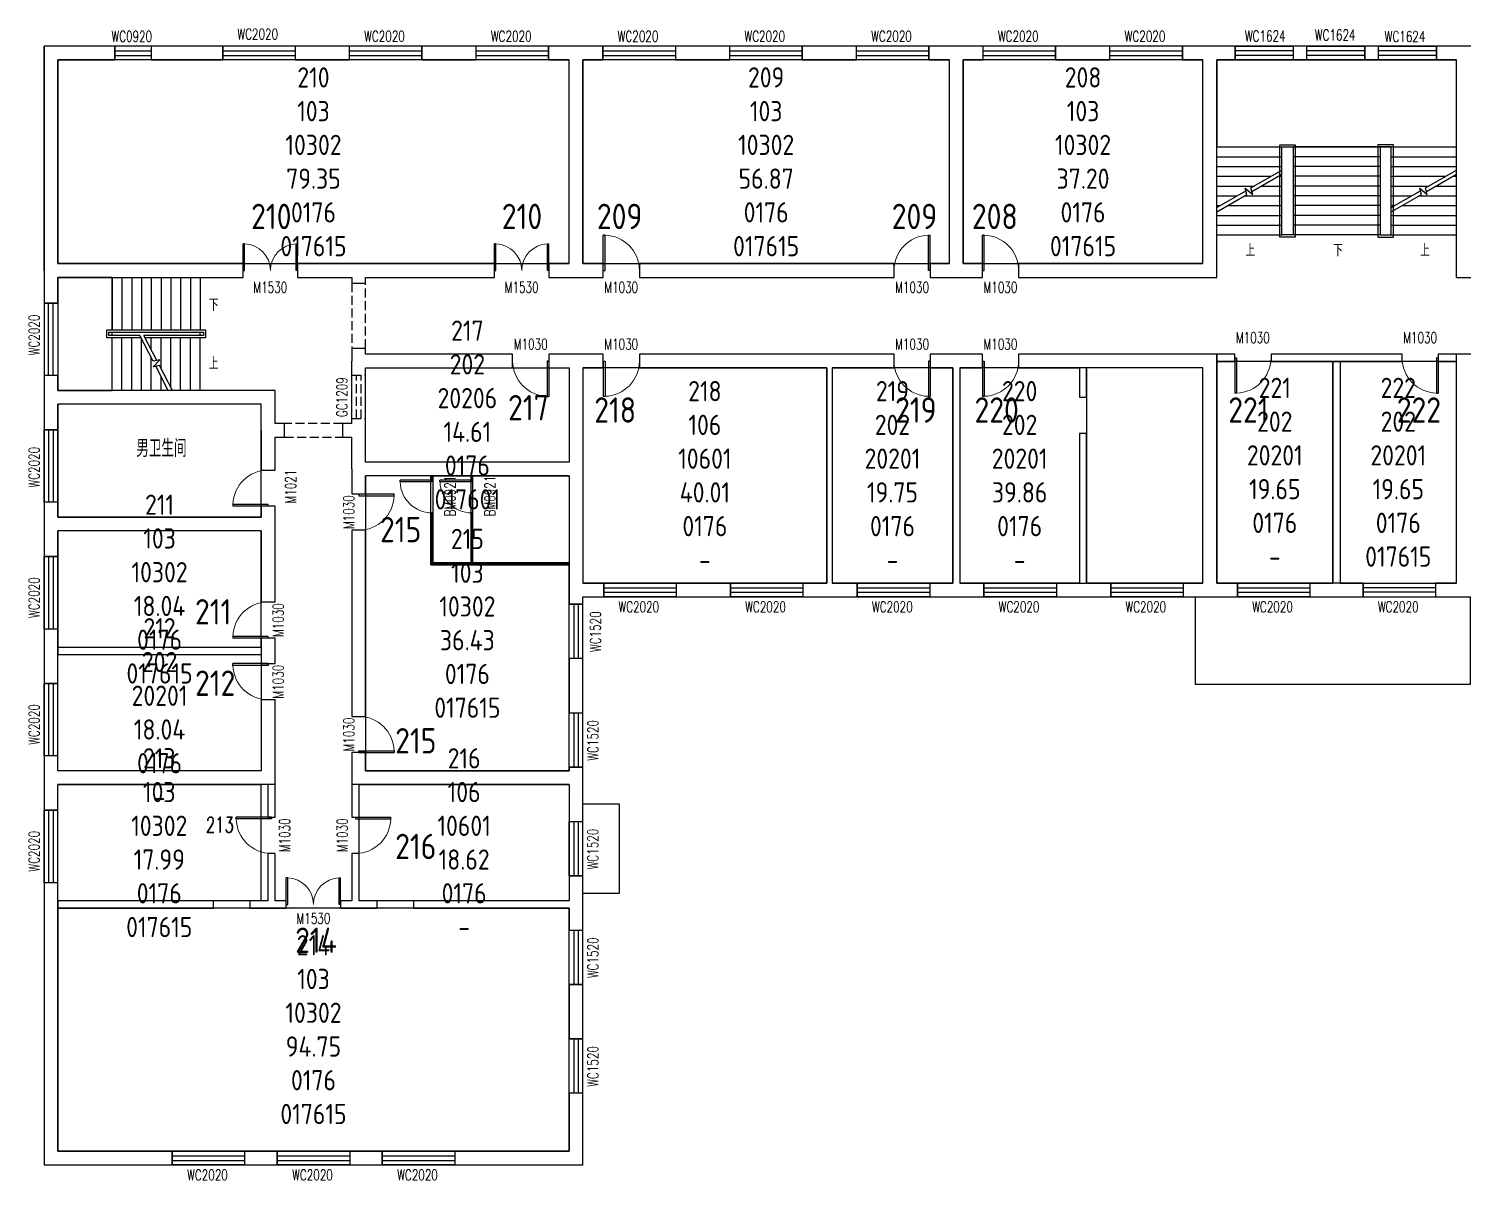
# Model space of a CAD drawing. Extents: x 12744 to 84972, y 151491 to 183278.
# Drawn here: x 12744 to 52358, y 151491 to 183278 of the extents above; entities that cross this region are included whole.
import ezdxf

# ---------------------------------------------------------------- set-up
doc = ezdxf.new("R2010")
doc.units = 0
doc.header["$LTSCALE"] = 1000
doc.header["$MEASUREMENT"] = 0
doc.linetypes.add('DASH', pattern=[0.35, 0.25, -0.1])
for name, color, linetype in [('body', 30, 'Continuous'), ('GROS', 6, 'Continuous'), ('name', 1, 'Continuous'), ('RM', 4, 'Continuous'), ('RM$', 5, 'Continuous'), ('RM$TXT', 5, 'Continuous')]:
    doc.layers.add(name, color=color, linetype=linetype)
doc.styles.add('_TCH_DIM', font='SIMPLEX', dxfattribs={"bigfont": 'GBCBIG'})
doc.styles.add('_TCH_SPACE', font='SIMPLEX', dxfattribs={"height": 5, "bigfont": 'GBCBIG'})
doc.styles.add('_TCH_WINDOW', font='SIMPLEX', dxfattribs={"height": 3.5, "bigfont": 'GBCBIG'})
doc.styles.add('HZ', font='gbenor.shx', dxfattribs={"bigfont": 'hztxt.shx'})

# ---------------------------------------------------------------- blocks, each defined once
blk = doc.blocks.new('$TCHSYS$WIN2D')
for p, q in [((-0.5, 0.5), (0.5, 0.5)), ((-0.5, 0.5), (-0.5, -0.5)), ((0.5, 0.5), (0.5, -0.5)), ((0.5, 0.167), (-0.5, 0.167)), ((0.5, -0.167), (-0.5, -0.167)), ((-0.5, -0.5), (0.5, -0.5))]:
    blk.add_line(p, q)
blk = doc.blocks.new('$DorLib2D$00000002')
for p, q in [((-0.5, 0), (-0.5, 0.4875)), ((-0.475, 0.4875), (-0.5, 0.4875)), ((-0.475, 0), (-0.475, 0.4875)), ((0.475, 0), (0.475, 0.4875)), ((0.475, 0.4875), (0.5, 0.4875)), ((0.5, 0), (0.5, 0.4875)), ((-0.5, 0), (-0.475, 0)), ((0.5, 0), (0.475, 0))]:
    blk.add_line(p, q)
at = {"lineweight": 13}
for centre, start, end in [((-0.4875, 0), 0, 88.53072), ((0.4875, 0), 91.46928, 180)]:
    blk.add_arc(centre, 0.4875, start, end, dxfattribs=at)
blk = doc.blocks.new('$DorLib2D$00000001')
for p, q in [((0.45, 0.975), (0.5, 0.975)), ((0.45, 0), (0.45, 0.975)), ((0.5, 0), (0.5, 0.975)), ((0.5, 0), (0.45, 0))]:
    blk.add_line(p, q)
at = {"lineweight": 13}
blk.add_arc((0.475, 0), 0.975, 91.4693, 180, dxfattribs=at)

msp = doc.modelspace()

# ---------------------------------------------------------------- linework, layer by layer
at = {"layer": 'body'}
for p, q in [((15123, 182795), (13168, 182795)), ((13168, 176605), (13168, 182795)), ((15123, 182415), (15123, 182795)), ((18101, 182795), (16123, 182795)), ((16123, 182795), (16123, 182415)), ((18101, 182415), (18101, 182795)), ((21601, 182795), (20101, 182795)), ((20101, 182795), (20101, 182415)), ((21601, 182415), (21601, 182795)), ((25101, 182795), (23601, 182795)), ((23601, 182795), (23601, 182415)), ((25101, 182415), (25101, 182795)), ((27858, 182795), (27101, 182795)), ((27101, 182795), (27101, 182415)), ((28601, 182795), (27858, 182795)), ((28601, 182415), (28601, 182795)), ((32101, 182795), (30601, 182795)), ((30601, 182795), (30601, 182415)), ((32101, 182415), (32101, 182795)), ((35601, 182795), (34101, 182795)), ((34101, 182795), (34101, 182415)), ((35601, 182415), (35601, 182795)), ((38358, 182795), (37601, 182795)), ((37601, 182795), (37601, 182415)), ((39101, 182795), (38358, 182795)), ((39101, 182415), (39101, 182795)), ((42601, 182795), (41101, 182795)), ((41101, 182795), (41101, 182415)), ((42601, 182415), (42601, 182795)), ((45358, 182795), (44601, 182795)), ((44601, 182795), (44601, 182415)), ((46056, 182795), (45358, 182795)), ((46056, 182415), (46056, 182795)), ((48036, 182795), (47656, 182795)), ((47656, 182795), (47656, 182415)), ((48036, 182415), (48036, 182795)), ((50016, 182795), (49636, 182795)), ((49636, 182795), (49636, 182415)), ((50016, 182415), (50016, 182795)), ((52358, 182795), (51616, 182795)), ((51616, 182795), (51616, 182415)), ((13548, 182415), (15123, 182415)), ((13548, 176795), (13548, 182415)), ((16123, 182415), (18101, 182415)), ((20101, 182415), (21601, 182415)), ((23601, 182415), (25101, 182415)), ((27101, 182415), (27668, 182415)), ((27668, 176795), (27668, 182415)), ((28048, 182415), (28601, 182415)), ((28048, 176795), (28048, 182415)), ((30601, 182415), (32101, 182415)), ((34101, 182415), (35601, 182415)), ((37601, 182415), (38168, 182415)), ((38168, 176795), (38168, 182415)), ((38548, 182415), (39101, 182415)), ((38548, 176795), (38548, 182415)), ((41101, 182415), (42601, 182415)), ((44601, 182415), (45168, 182415)), ((45168, 176795), (45168, 182415)), ((45548, 182415), (46056, 182415)), ((45548, 176415), (45548, 182415)), ((52168, 182415), (45548, 182415)), ((45548, 182415), (45548, 180015)), ((47656, 182415), (48036, 182415)), ((49636, 182415), (50016, 182415)), ((51616, 182415), (52168, 182415)), ((52168, 176415), (52168, 182415)), ((52168, 180015), (52168, 182415)), ((45548, 178338), (45548, 180015)), ((45548, 180015), (47348, 180015)), ((45548, 180015), (52168, 180015)), ((47288, 177525), (47288, 180075)), ((47288, 180075), (47718, 180075)), ((47348, 179377), (47348, 180015)), ((47348, 177585), (47348, 180015)), ((47348, 180015), (47658, 180015)), ((47658, 180015), (47658, 177585)), ((50058, 180015), (47658, 180015)), ((47658, 180015), (47658, 177585)), ((47718, 180075), (47718, 177525)), ((50428, 180075), (49998, 180075)), ((49998, 180075), (49998, 177525)), ((50058, 180015), (50058, 177585)), ((50368, 180015), (50058, 180015)), ((50058, 180015), (50058, 177585)), ((50368, 178338), (50368, 180015)), ((50368, 180015), (52168, 180015)), ((50368, 177585), (50368, 180015)), ((50428, 177525), (50428, 180075)), ((52168, 179377), (52168, 180015)), ((45548, 179745), (47348, 179745)), ((45548, 179475), (47348, 179475)), ((50058, 179745), (47658, 179745)), ((50058, 179475), (47658, 179475)), ((50368, 179745), (52168, 179745)), ((50368, 179475), (52168, 179475)), ((45548, 179205), (47050, 179205)), ((46495, 178885), (47348, 179377)), ((46522, 178785), (47348, 179261)), ((47250, 179205), (47348, 179205)), ((47348, 177585), (47348, 179261)), ((50058, 179205), (47658, 179205)), ((50368, 179205), (51870, 179205)), ((51315, 178885), (52168, 179377)), ((51342, 178785), (52168, 179261)), ((52070, 179205), (52168, 179205)), ((52168, 177585), (52168, 179261)), ((45548, 178935), (46582, 178935)), ((45548, 178338), (46357, 178805)), ((45548, 178222), (46384, 178705)), ((45548, 178665), (46114, 178665)), ((46314, 178665), (47348, 178665)), ((46384, 178705), (46338, 178877)), ((46338, 178877), (46544, 178704)), ((46544, 178704), (46495, 178885)), ((46782, 178935), (47348, 178935)), ((50058, 178935), (47658, 178935)), ((50058, 178665), (47658, 178665)), ((50368, 178935), (51402, 178935)), ((50368, 178338), (51177, 178805)), ((50368, 178222), (51204, 178705)), ((50368, 178665), (50934, 178665)), ((51134, 178665), (52168, 178665)), ((51204, 178705), (51158, 178877)), ((51158, 178877), (51364, 178704)), ((51364, 178704), (51315, 178885)), ((51602, 178935), (52168, 178935)), ((45548, 178395), (45647, 178395)), ((45847, 178395), (47348, 178395)), ((50058, 178395), (47658, 178395)), ((50368, 178395), (50467, 178395)), ((50667, 178395), (52168, 178395)), ((45548, 177585), (45548, 178222)), ((45548, 178125), (47348, 178125)), ((50058, 178125), (47658, 178125)), ((50368, 177585), (50368, 178222)), ((50368, 178125), (52168, 178125)), ((45548, 177855), (47348, 177855)), ((45548, 177585), (47348, 177585)), ((47718, 177525), (47288, 177525)), ((47658, 177585), (47348, 177585)), ((50058, 177855), (47658, 177855)), ((50058, 177585), (47658, 177585)), ((49998, 177525), (50428, 177525)), ((50058, 177585), (50368, 177585)), ((50368, 177855), (52168, 177855)), ((50368, 177585), (52168, 177585)), ((18668, 176795), (13548, 176795)), ((18668, 176415), (18668, 176795)), ((21858, 176795), (20168, 176795)), ((20168, 176795), (20168, 176415)), ((25608, 176795), (21858, 176795)), ((25608, 176415), (25608, 176795)), ((27668, 176795), (27108, 176795)), ((27108, 176795), (27108, 176415)), ((28608, 176795), (28048, 176795)), ((28608, 176415), (28608, 176795)), ((36638, 176795), (29608, 176795)), ((29608, 176795), (29608, 176415)), ((36638, 176415), (36638, 176795)), ((38168, 176795), (37638, 176795)), ((37638, 176795), (37638, 176415)), ((39078, 176795), (38548, 176795)), ((39078, 176415), (39078, 176795)), ((45168, 176795), (40078, 176795)), ((40078, 176795), (40078, 176415)), ((13168, 176605), (13168, 175705)), ((13548, 175705), (13548, 176415)), ((13548, 176415), (18668, 176415)), ((15048, 176415), (13548, 176415)), ((13548, 176415), (13548, 173295)), ((15048, 176415), (17478, 176415)), ((15048, 176415), (15048, 174965)), ((15048, 174965), (15048, 176415)), ((15318, 176415), (15318, 174965)), ((15588, 176415), (15588, 174965)), ((15858, 176415), (15858, 174965)), ((16128, 176415), (16128, 174965)), ((16398, 176415), (16398, 174965)), ((16668, 176415), (16668, 174965)), ((16938, 176415), (16938, 174965)), ((17208, 176415), (17208, 174965)), ((17478, 176415), (17478, 174965)), ((20168, 176415), (21668, 176415)), ((21668, 176415), (21668, 176255)), ((22048, 176255), (22048, 176415)), ((22048, 176415), (25608, 176415)), ((27108, 176415), (27858, 176415)), ((27858, 176415), (28608, 176415)), ((29608, 176415), (36638, 176415)), ((37638, 176415), (38358, 176415)), ((38358, 176415), (39078, 176415)), ((40078, 176415), (45548, 176415)), ((52168, 176415), (54138, 176415)), ((21668, 176255), (22048, 176255)), ((13168, 175705), (13548, 175705)), ((14898, 174745), (14898, 174965)), ((14898, 174965), (17628, 174965)), ((15846, 174745), (14898, 174745)), ((14958, 174805), (14958, 174905)), ((14958, 174905), (17568, 174905)), ((15814, 174805), (14958, 174805)), ((15048, 174905), (17478, 174905)), ((15048, 174805), (15048, 174905)), ((15814, 174805), (15048, 174805)), ((15048, 173295), (15048, 174745)), ((15048, 173295), (15048, 174745)), ((15318, 173295), (15318, 174745)), ((15588, 173295), (15588, 174745)), ((16180, 174100), (15814, 174805)), ((15858, 173295), (15858, 174721)), ((17478, 174805), (15927, 174805)), ((16281, 174123), (15927, 174805)), ((17568, 174805), (15927, 174805)), ((17628, 174745), (15958, 174745)), ((16128, 174418), (16128, 174745)), ((16398, 173898), (16398, 174745)), ((16668, 173379), (16668, 174745)), ((16938, 173295), (16938, 174745)), ((17208, 173295), (17208, 174745)), ((17478, 174805), (17478, 174905)), ((17478, 173295), (17478, 174745)), ((17568, 174905), (17568, 174805)), ((17628, 174965), (17628, 174745)), ((22048, 174455), (21668, 174455)), ((21668, 174455), (21668, 174105)), ((22048, 174295), (22048, 174455)), ((16128, 173295), (16128, 174201)), ((16363, 174141), (16180, 174100)), ((16181, 173943), (16363, 174141)), ((16355, 173981), (16181, 173943)), ((16599, 173295), (16254, 173959)), ((16712, 173295), (16355, 173981)), ((21668, 172380), (21668, 174105)), ((26108, 174295), (22048, 174295)), ((22048, 173915), (26108, 173915)), ((22048, 172190), (22048, 173915)), ((26108, 173915), (26108, 174295)), ((27858, 174295), (27108, 174295)), ((27108, 174295), (27108, 173915)), ((27108, 173915), (27668, 173915)), ((27668, 173915), (27668, 171315)), ((28608, 174295), (27858, 174295)), ((28048, 173915), (28048, 171125)), ((28048, 173915), (28608, 173915)), ((28608, 173915), (28608, 174295)), ((34858, 174295), (29608, 174295)), ((29608, 174295), (29608, 173915)), ((29608, 173915), (34783, 173915)), ((34783, 173915), (34783, 167975)), ((36638, 174295), (34858, 174295)), ((34933, 173915), (36638, 173915)), ((34933, 173915), (34933, 167975)), ((36638, 173915), (36638, 174295)), ((38358, 174295), (37638, 174295)), ((37638, 174295), (37638, 173915)), ((37638, 173915), (38258, 173915)), ((38258, 173915), (38258, 167975)), ((39078, 174295), (38358, 174295)), ((38458, 173915), (38458, 167975)), ((38458, 173915), (39078, 173915)), ((39078, 173915), (39078, 174295)), ((41858, 174295), (40078, 174295)), ((40078, 174295), (40078, 173915)), ((40078, 173915), (41758, 173915)), ((41758, 173915), (41758, 173105)), ((45548, 174295), (41858, 174295)), ((45168, 173915), (41958, 173915)), ((41958, 173105), (41958, 173915)), ((45168, 167975), (45168, 173915)), ((45548, 167975), (45548, 174295)), ((46048, 174295), (45548, 174295)), ((45548, 174295), (45548, 174095)), ((45548, 174095), (46048, 174095)), ((46048, 174095), (46048, 174295)), ((50668, 174295), (47048, 174295)), ((47048, 174295), (47048, 174095)), ((47048, 174095), (50668, 174095)), ((48758, 174095), (48758, 167975)), ((48958, 174095), (48758, 174095)), ((48958, 174095), (48958, 167975)), ((50668, 174095), (50668, 174295)), ((52168, 174295), (51668, 174295)), ((51668, 174295), (51668, 174095)), ((51668, 174095), (52168, 174095)), ((52168, 167975), (52168, 174295)), ((52168, 174095), (52168, 174295)), ((54138, 174295), (52168, 174295)), ((13548, 173705), (13168, 173705)), ((13168, 173705), (13168, 173105)), ((13548, 173295), (13548, 173705)), ((16398, 173295), (16398, 173681)), ((19548, 173295), (13548, 173295)), ((13548, 173295), (15048, 173295)), ((16599, 173295), (15048, 173295)), ((17478, 173295), (16712, 173295)), ((19548, 172380), (19548, 173295)), ((13168, 173105), (13168, 172205)), ((19168, 172915), (13548, 172915)), ((13548, 172205), (13548, 172915)), ((19168, 172190), (19168, 172915)), ((41758, 173105), (41958, 173105)), ((19808, 172380), (19548, 172380)), ((19808, 172000), (19808, 172380)), ((21668, 172380), (21408, 172380)), ((21408, 172380), (21408, 172000)), ((13168, 172205), (13548, 172205)), ((19168, 172190), (19168, 171095)), ((19548, 171095), (19548, 172000)), ((19548, 172000), (19808, 172000)), ((21408, 172000), (21668, 172000)), ((21668, 171125), (21668, 172000)), ((22048, 171315), (22048, 172190)), ((41958, 172105), (41758, 172105)), ((41758, 172105), (41758, 167975)), ((41958, 167975), (41958, 172105)), ((23879, 171315), (22048, 171315)), ((24979, 171315), (23879, 171315)), ((27668, 171315), (24979, 171315)), ((19168, 171095), (19548, 171095)), ((21668, 171125), (21668, 170435)), ((22048, 170435), (22048, 170935)), ((23879, 170935), (22048, 170935)), ((23849, 170935), (23849, 170814)), ((23849, 170814), (23909, 170814)), ((23869, 170814), (23869, 170935)), ((24979, 170935), (23879, 170935)), ((23889, 170814), (23889, 170935)), ((23909, 170814), (23909, 170935)), ((24949, 170935), (24949, 170814)), ((24949, 170814), (25009, 170814)), ((24969, 170814), (24969, 170935)), ((27668, 170935), (24979, 170935)), ((24989, 170814), (24989, 170935)), ((25009, 170814), (25009, 170935)), ((27668, 170935), (27668, 168505)), ((28048, 171125), (28048, 168505)), ((21668, 170435), (22048, 170435)), ((13548, 170205), (13168, 170205)), ((13168, 170205), (13168, 169605)), ((13548, 169795), (13548, 170205)), ((19548, 170095), (19168, 170095)), ((19168, 170095), (19168, 169795)), ((19548, 169605), (19548, 170095)), ((13168, 169605), (13168, 168705)), ((19168, 169795), (13548, 169795)), ((19548, 167455), (19548, 169605)), ((23909, 169914), (23849, 169914)), ((23849, 169914), (23849, 168475)), ((23869, 168495), (23869, 169914)), ((23889, 168515), (23889, 169914)), ((23909, 168535), (23909, 169914)), ((25009, 169914), (24949, 169914)), ((24949, 169914), (24949, 168535)), ((24969, 168515), (24969, 169914)), ((24989, 168495), (24989, 169914)), ((25009, 168535), (25009, 169914)), ((19168, 169415), (13548, 169415)), ((13548, 168705), (13548, 169415)), ((19168, 169415), (19168, 167455)), ((22048, 169435), (21668, 169435)), ((21668, 169435), (21668, 164295)), ((22048, 164295), (22048, 169435)), ((13168, 168705), (13548, 168705)), ((23849, 168475), (24979, 168475)), ((23869, 168495), (24979, 168495)), ((23889, 168515), (24979, 168515)), ((23909, 168535), (24949, 168535)), ((24969, 168495), (27668, 168495)), ((24979, 168475), (27668, 168475)), ((24989, 168515), (27668, 168515)), ((25009, 168535), (27668, 168535)), ((27668, 168505), (27668, 167785)), ((28048, 168505), (28048, 167975)), ((28623, 167975), (28048, 167975)), ((28623, 167595), (28623, 167975)), ((32123, 167975), (30623, 167975)), ((30623, 167975), (30623, 167595)), ((32123, 167595), (32123, 167975)), ((34783, 167975), (34123, 167975)), ((34123, 167975), (34123, 167595)), ((35623, 167975), (34933, 167975)), ((35623, 167595), (35623, 167975)), ((38258, 167975), (37623, 167975)), ((37623, 167975), (37623, 167595)), ((39123, 167975), (38458, 167975)), ((39123, 167595), (39123, 167975)), ((41758, 167975), (41123, 167975)), ((41123, 167975), (41123, 167595)), ((42623, 167975), (41958, 167975)), ((42623, 167595), (42623, 167975)), ((45168, 167975), (44623, 167975)), ((44623, 167975), (44623, 167595)), ((46123, 167975), (45548, 167975)), ((46123, 167595), (46123, 167975)), ((49593, 167975), (48123, 167975)), ((48123, 167975), (48123, 167595)), ((48958, 167975), (48758, 167975)), ((49593, 167595), (49593, 167975)), ((52168, 167975), (51593, 167975)), ((51593, 167975), (51593, 167595)), ((27668, 167785), (27668, 167395)), ((28048, 167395), (28048, 167595)), ((28048, 167595), (28623, 167595)), ((30623, 167595), (32123, 167595)), ((34123, 167595), (34858, 167595)), ((34858, 167595), (35623, 167595)), ((37623, 167595), (38358, 167595)), ((38358, 167595), (39123, 167595)), ((41123, 167595), (41858, 167595)), ((41858, 167595), (42623, 167595)), ((44623, 167595), (45358, 167595)), ((45358, 167595), (46123, 167595)), ((48123, 167595), (49593, 167595)), ((51593, 167595), (52358, 167595)), ((19168, 167455), (19548, 167455)), ((27668, 167395), (28048, 167395)), ((13548, 166705), (13168, 166705)), ((13168, 166705), (13168, 165205)), ((13548, 165205), (13548, 166705)), ((19548, 166455), (19168, 166455)), ((19168, 166455), (19168, 165755)), ((19548, 165755), (19548, 166455)), ((13548, 166205), (19168, 166205)), ((13548, 166205), (13548, 166005)), ((13548, 166005), (19168, 166005)), ((19168, 166205), (19168, 166005)), ((19168, 165755), (19548, 165755)), ((27668, 165895), (27668, 164395)), ((28048, 165895), (27668, 165895)), ((28048, 164395), (28048, 165895)), ((13168, 165205), (13548, 165205)), ((19548, 164755), (19168, 164755)), ((19168, 164755), (19168, 162795)), ((19548, 162415), (19548, 164755)), ((21668, 164295), (22048, 164295)), ((27668, 164395), (28048, 164395)), ((22048, 163295), (21668, 163295)), ((21668, 163295), (21668, 162415)), ((22048, 162795), (22048, 163295)), ((13548, 163205), (13168, 163205)), ((13168, 163205), (13168, 162605)), ((13548, 162795), (13548, 163205)), ((28048, 162895), (27668, 162895)), ((27668, 162895), (27668, 162795)), ((28048, 162605), (28048, 162895)), ((13168, 162605), (13168, 161705)), ((19168, 162795), (13548, 162795)), ((27668, 162795), (22048, 162795)), ((28048, 161395), (28048, 162605)), ((13548, 161705), (13548, 162415)), ((19548, 162415), (13548, 162415)), ((19348, 162415), (19348, 161515)), ((19548, 162415), (19348, 162415)), ((19548, 161515), (19548, 162415)), ((27668, 162415), (21668, 162415)), ((21668, 162415), (21668, 161515)), ((21868, 162415), (21668, 162415)), ((21868, 161515), (21868, 162415)), ((27668, 162415), (27668, 161395)), ((13168, 161705), (13548, 161705)), ((19348, 161515), (19548, 161515)), ((21668, 161515), (21868, 161515)), ((27668, 161395), (28048, 161395)), ((19548, 160515), (19348, 160515)), ((19348, 160515), (19348, 159205)), ((19548, 159205), (19548, 160515)), ((21868, 160515), (21668, 160515)), ((21668, 160515), (21668, 159205)), ((21868, 159205), (21868, 160515)), ((13548, 159705), (13168, 159705)), ((13168, 159705), (13168, 151915)), ((13548, 152295), (13548, 159705)), ((28048, 159895), (27668, 159895)), ((27668, 159895), (27668, 159205)), ((28048, 159105), (28048, 159895)), ((17848, 159205), (13548, 159205)), ((13548, 159205), (13548, 159005)), ((13548, 159005), (17848, 159005)), ((17848, 159005), (17848, 159205)), ((19348, 159205), (18848, 159205)), ((18848, 159205), (18848, 159005)), ((18848, 159005), (19448, 159005)), ((19448, 159005), (19858, 159005)), ((19858, 159205), (19548, 159205)), ((19858, 159005), (19858, 159205)), ((21668, 159205), (21358, 159205)), ((21358, 159205), (21358, 159005)), ((21358, 159005), (21768, 159005)), ((21768, 159005), (22368, 159005)), ((22368, 159205), (21868, 159205)), ((22368, 159005), (22368, 159205)), ((27668, 159205), (23368, 159205)), ((23368, 159205), (23368, 159005)), ((23368, 159005), (27668, 159005)), ((27668, 159005), (27668, 158395)), ((28048, 158395), (28048, 159105)), ((27668, 158395), (28048, 158395)), ((27668, 156895), (27668, 155395)), ((28048, 156895), (27668, 156895)), ((28048, 155395), (28048, 156895)), ((27668, 155395), (28048, 155395)), ((28048, 153895), (27668, 153895)), ((27668, 153895), (27668, 152295)), ((28048, 151915), (28048, 153895)), ((16708, 152295), (13548, 152295)), ((16708, 151915), (16708, 152295)), ((19608, 152295), (18708, 152295)), ((18708, 152295), (18708, 151915)), ((19608, 151915), (19608, 152295)), ((22508, 152295), (21608, 152295)), ((21608, 152295), (21608, 151915)), ((22508, 151915), (22508, 152295)), ((27668, 152295), (24508, 152295)), ((24508, 152295), (24508, 151915)), ((13168, 151915), (16708, 151915)), ((18708, 151915), (19608, 151915)), ((21608, 151915), (22508, 151915)), ((24508, 151915), (28048, 151915))]:
    msp.add_line(p, q, dxfattribs=at)
at = {"layer": 'body', "linetype": 'DASH'}
for p, q in [((21668, 176255), (21668, 174455)), ((22048, 174455), (22048, 176255)), ((21668, 173715, 1800), (22048, 173715, 1800)), ((21795, 172515, 1800), (21795, 173715, 1800)), ((21921, 172515, 1800), (21921, 173715, 1800)), ((21408, 172380), (19808, 172380)), ((21668, 172515, 1800), (22048, 172515, 1800)), ((19808, 172000), (21408, 172000))]:
    msp.add_line(p, q, dxfattribs=at)
at = {"layer": 'body'}
for points in [[(48858, 177450, 0, 0, 0), (48858, 181215, 0, 0, 0), (46448, 181215, 0, 0, 0), (46448, 179235, 80, 0, 0), (46448, 178935, 0, 0, 0)], [(48858, 177450, 0, 0, 0), (48858, 181215, 0, 0, 0), (51268, 181215, 0, 0, 0), (51268, 179235, 80, 0, 0), (51268, 178935, 0, 0, 0)], [(46448, 177450, 0, 0, 0), (46448, 178365, 80, 0, 0), (46448, 178665, 0, 0, 0)], [(51268, 177450, 0, 0, 0), (51268, 178365, 80, 0, 0), (51268, 178665, 0, 0, 0)], [(17613, 175660, 0, 0, 0), (14298, 175660, 0, 0, 0), (14298, 174050, 0, 0, 0), (15828, 174050, 80, 0, 0), (16128, 174050, 0, 0, 0)], [(17613, 174050, 0, 0, 0), (16698, 174050, 80, 0, 0), (16398, 174050, 0, 0, 0)]]:
    msp.add_lwpolyline(points, format="xyseb", dxfattribs=at)
msp.add_lwpolyline([(44958, 167595), (44958, 165185), (52558, 165185), (52558, 167595)], dxfattribs=at)
msp.add_lwpolyline([(28048, 161883), (29050, 161883), (29050, 159406), (28048, 159406)], close=True, dxfattribs=at)
at = {"layer": 'GROS'}
msp.add_lwpolyline([(13168, 182795), (13168, 151915), (28048, 151915), (28048, 167595), (69668, 167595), (69668, 151915), (84548, 151915), (84548, 182795)], close=True, dxfattribs=at)
at = {"layer": 'RM'}
for points in [[(41958, 167975), (45168, 167975), (45168, 173915), (41958, 173915)], [(13548, 169795), (19168, 169795), (19168, 172915), (13548, 172915)], [(23909, 170935), (24949, 170935), (24949, 168535), (23909, 168535)], [(25009, 170935), (27668, 170935), (27668, 168535), (25009, 168535)]]:
    msp.add_lwpolyline(points, close=True, dxfattribs=at)
at = {"layer": 'RM$'}
for points in [[(13548, 176795), (27668, 176795), (27668, 182415), (13548, 182415)], [(28048, 176795), (38168, 176795), (38168, 182415), (28048, 182415)], [(38548, 176795), (45168, 176795), (45168, 182415), (38548, 182415)], [(22048, 173915), (27668, 173915), (27668, 171315), (22048, 171315)], [(28048, 167975), (34783, 167975), (34783, 173915), (28048, 173915)], [(34933, 167975), (38258, 167975), (38258, 173915), (34933, 173915)], [(38458, 167975), (45168, 167975), (45168, 173915), (38458, 173915)], [(45548, 167975), (48758, 167975), (48758, 174095), (45548, 174095)], [(48958, 167975), (52168, 167975), (52168, 174095), (48958, 174095)], [(13548, 166205), (19168, 166205), (19168, 169415), (13548, 169415)], [(13548, 166005), (19168, 166005), (19168, 162795), (13548, 162795)], [(13548, 162415), (19153, 162415), (19153, 159205), (13548, 159205)], [(21868, 162415), (27668, 162415), (27668, 159205), (21868, 159205)], [(13548, 152295), (27668, 152295), (27668, 159005), (13548, 159005)]]:
    msp.add_lwpolyline(points, close=True, dxfattribs=at)
msp.add_lwpolyline([(23849, 168475), (23849, 170935), (22048, 170935), (22048, 162795), (27668, 162795), (27668, 168475), (23889, 168515)], dxfattribs=at)

# ---------------------------------------------------------------- block references
at = {"layer": 'body'}
ref = msp.add_blockref('$TCHSYS$WIN2D', (15623, 182605), dxfattribs=dict(at, xscale=-1000, yscale=380, zscale=-1000))
ref.add_attrib('A', 'WC0920', (15028, 182917), dxfattribs={"layer": '0', "height": 297.5, "style": '_TCH_WINDOW', "width": 0.705882})
ref = msp.add_blockref('$TCHSYS$WIN2D', (19101, 182605), dxfattribs=dict(at, xscale=-2000, yscale=380, zscale=-2000))
ref.add_attrib('A', 'WC2020', (18506, 182980), dxfattribs={"layer": '0', "height": 297.5, "style": '_TCH_WINDOW', "width": 0.705882})
ref = msp.add_blockref('$TCHSYS$WIN2D', (22601, 182605), dxfattribs=dict(at, xscale=-2000, yscale=-380, zscale=-2000))
ref.add_attrib('A', 'WC2020', (22006, 182921), dxfattribs={"layer": '0', "height": 297.5, "style": '_TCH_WINDOW', "width": 0.705882})
ref = msp.add_blockref('$TCHSYS$WIN2D', (26101, 182605), dxfattribs=dict(at, xscale=-2000, yscale=-380, zscale=-2000))
ref.add_attrib('A', 'WC2020', (25506, 182921), dxfattribs={"layer": '0', "height": 297.5, "style": '_TCH_WINDOW', "width": 0.705882})
ref = msp.add_blockref('$TCHSYS$WIN2D', (29601, 182605), dxfattribs=dict(at, xscale=-2000, yscale=380, zscale=-2000))
ref.add_attrib('A', 'WC2020', (29006, 182919), dxfattribs={"layer": '0', "height": 297.5, "style": '_TCH_WINDOW', "width": 0.705882})
ref = msp.add_blockref('$TCHSYS$WIN2D', (33101, 182605), dxfattribs=dict(at, xscale=-2000, yscale=-380, zscale=-2000))
ref.add_attrib('A', 'WC2020', (32506, 182921), dxfattribs={"layer": '0', "height": 297.5, "style": '_TCH_WINDOW', "width": 0.705882})
ref = msp.add_blockref('$TCHSYS$WIN2D', (36601, 182605), dxfattribs=dict(at, xscale=-2000, yscale=-380, zscale=-2000))
ref.add_attrib('A', 'WC2020', (36006, 182921), dxfattribs={"layer": '0', "height": 297.5, "style": '_TCH_WINDOW', "width": 0.705882})
ref = msp.add_blockref('$TCHSYS$WIN2D', (40101, 182605), dxfattribs=dict(at, xscale=-2000, yscale=-380, zscale=-2000))
ref.add_attrib('A', 'WC2020', (39506, 182921), dxfattribs={"layer": '0', "height": 297.5, "style": '_TCH_WINDOW', "width": 0.705882})
ref = msp.add_blockref('$TCHSYS$WIN2D', (43601, 182605), dxfattribs=dict(at, xscale=-2000, yscale=-380, zscale=-2000))
ref.add_attrib('A', 'WC2020', (43006, 182921), dxfattribs={"layer": '0', "height": 297.5, "style": '_TCH_WINDOW', "width": 0.705882})
ref = msp.add_blockref('$TCHSYS$WIN2D', (46856, 182605), dxfattribs=dict(at, xscale=1600, yscale=380, zscale=1600))
ref.add_attrib('A', 'WC1624', (46326, 182927), dxfattribs={"layer": '0', "height": 297.5, "style": '_TCH_WINDOW', "width": 0.705882})
ref = msp.add_blockref('$TCHSYS$WIN2D', (48836, 182605), dxfattribs=dict(at, xscale=1600, yscale=-380, zscale=1600))
ref.add_attrib('A', 'WC1624', (48256, 182955), dxfattribs={"layer": '0', "height": 297.5, "style": '_TCH_WINDOW', "width": 0.705882})
ref = msp.add_blockref('$TCHSYS$WIN2D', (50816, 182605), dxfattribs=dict(at, xscale=1600, yscale=-380, zscale=1600))
ref.add_attrib('A', 'WC1624', (50186, 182913), dxfattribs={"layer": '0', "height": 297.5, "style": '_TCH_WINDOW', "width": 0.705882})
ref = msp.add_blockref('$DorLib2D$00000001', (29108, 176605), dxfattribs=dict(at, xscale=-1000, yscale=1000, zscale=-1000))
ref.add_attrib('A', 'M1030', (28638, 175991), dxfattribs={"layer": '0', "height": 297.5, "style": '_TCH_WINDOW', "width": 0.705882})
ref = msp.add_blockref('$DorLib2D$00000001', (37138, 176605), dxfattribs=dict(at, xscale=1000, yscale=1000, zscale=1000))
ref.add_attrib('A', 'M1030', (36668, 175991), dxfattribs={"layer": '0', "height": 297.5, "style": '_TCH_WINDOW', "width": 0.705882})
ref = msp.add_blockref('$DorLib2D$00000001', (39578, 176605), dxfattribs=dict(at, xscale=-1000, yscale=1000, zscale=-1000))
ref.add_attrib('A', 'M1030', (39108, 175991), dxfattribs={"layer": '0', "height": 297.5, "style": '_TCH_WINDOW', "width": 0.705882})
ref = msp.add_blockref('$DorLib2D$00000002', (19418, 176605), dxfattribs=dict(at, xscale=-1500, yscale=1500, zscale=-1500))
ref.add_attrib('A', 'M1530', (18948, 175991), dxfattribs={"layer": '0', "height": 297.5, "style": '_TCH_WINDOW', "width": 0.705882})
ref = msp.add_blockref('$DorLib2D$00000002', (26358, 176605), dxfattribs=dict(at, xscale=-1500, yscale=1500, zscale=-1500))
ref.add_attrib('A', 'M1530', (25888, 175991), dxfattribs={"layer": '0', "height": 297.5, "style": '_TCH_WINDOW', "width": 0.705882})
ref = msp.add_blockref('$TCHSYS$WIN2D', (13358, 174705), dxfattribs=dict(at, xscale=-2000, yscale=-380, zscale=-2000, rotation=90))
ref.add_attrib('A', 'WC2020', (13042, 174260), dxfattribs={"layer": '0', "height": 297.5, "rotation": 90, "style": '_TCH_WINDOW', "width": 0.705882})
ref = msp.add_blockref('$DorLib2D$00000001', (26608, 174105), dxfattribs=dict(at, xscale=1000, yscale=-1000, zscale=1000))
ref.add_attrib('A', 'M1030', (26138, 174421), dxfattribs={"layer": '0', "height": 297.5, "style": '_TCH_WINDOW', "width": 0.705882})
ref = msp.add_blockref('$DorLib2D$00000001', (29108, 174105), dxfattribs=dict(at, xscale=1000, yscale=1000, zscale=1000, rotation=180))
ref.add_attrib('A', 'M1030', (28638, 174421), dxfattribs={"layer": '0', "height": 297.5, "style": '_TCH_WINDOW', "width": 0.705882})
ref = msp.add_blockref('$DorLib2D$00000001', (37138, 174105), dxfattribs=dict(at, xscale=-1000, yscale=1000, zscale=-1000, rotation=180))
ref.add_attrib('A', 'M1030', (36668, 174421), dxfattribs={"layer": '0', "height": 297.5, "style": '_TCH_WINDOW', "width": 0.705882})
ref = msp.add_blockref('$DorLib2D$00000001', (39578, 174105), dxfattribs=dict(at, xscale=1000, yscale=1000, zscale=1000, rotation=180))
ref.add_attrib('A', 'M1030', (39108, 174421), dxfattribs={"layer": '0', "height": 297.5, "style": '_TCH_WINDOW', "width": 0.705882})
ref = msp.add_blockref('$DorLib2D$00000001', (46548, 174195), dxfattribs=dict(at, xscale=-1000, yscale=-1000, zscale=-1000))
ref.add_attrib('A', 'M1030', (46078, 174601), dxfattribs={"layer": '0', "height": 297.5, "style": '_TCH_WINDOW', "width": 0.705882})
ref = msp.add_blockref('$DorLib2D$00000001', (51168, 174195), dxfattribs=dict(at, xscale=1000, yscale=-1000, zscale=1000))
ref.add_attrib('A', 'M1030', (50698, 174601), dxfattribs={"layer": '0', "height": 297.5, "style": '_TCH_WINDOW', "width": 0.705882})
ref = msp.add_blockref('$TCHSYS$WIN2D', (13358, 171205), dxfattribs=dict(at, xscale=2000, yscale=-380, zscale=2000, rotation=90))
ref.add_attrib('A', 'WC2020', (13042, 170610), dxfattribs={"layer": '0', "height": 297.5, "rotation": 90, "style": '_TCH_WINDOW', "width": 0.705882})
ref = msp.add_blockref('$DorLib2D$00000001', (19358, 170595), dxfattribs=dict(at, xscale=-1000, yscale=1000, zscale=-1000, rotation=89.99999999999977))
ref.add_attrib('A', 'M1021', (20127, 170170), dxfattribs={"layer": '0', "height": 297.5, "rotation": 90, "style": '_TCH_WINDOW', "width": 0.705882})
ref = msp.add_blockref('$DorLib2D$00000001', (23879, 170364), dxfattribs=dict(at, xscale=900, yscale=900, zscale=900, rotation=90))
ref.add_attrib('A', 'BM0921', (24528, 169814), dxfattribs={"layer": '0', "height": 297.5, "rotation": 90, "style": '_TCH_WINDOW', "width": 0.705882})
ref = msp.add_blockref('$DorLib2D$00000001', (24979, 170364), dxfattribs=dict(at, xscale=900, yscale=900, zscale=900, rotation=90))
ref.add_attrib('A', 'BM0921', (25628, 169814), dxfattribs={"layer": '0', "height": 297.5, "rotation": 90, "style": '_TCH_WINDOW', "width": 0.705882})
ref = msp.add_blockref('$DorLib2D$00000001', (21858, 169935), dxfattribs=dict(at, xscale=1000, yscale=-1000, zscale=1000, rotation=89.99999999999991))
ref.add_attrib('A', 'M1030', (21732, 169465), dxfattribs={"layer": '0', "height": 297.5, "rotation": 90, "style": '_TCH_WINDOW', "width": 0.705882})
ref = msp.add_blockref('$TCHSYS$WIN2D', (13358, 167705), dxfattribs=dict(at, xscale=2000, yscale=-380, zscale=2000, rotation=90))
ref.add_attrib('A', 'WC2020', (13042, 167010), dxfattribs={"layer": '0', "height": 297.5, "rotation": 90, "style": '_TCH_WINDOW', "width": 0.705882})
ref = msp.add_blockref('$TCHSYS$WIN2D', (29623, 167785), dxfattribs=dict(at, xscale=2000, yscale=-380, zscale=2000, rotation=180))
ref.add_attrib('A', 'WC2020', (29028, 167171), dxfattribs={"layer": '0', "height": 297.5, "style": '_TCH_WINDOW', "width": 0.705882})
ref = msp.add_blockref('$TCHSYS$WIN2D', (33123, 167785), dxfattribs=dict(at, xscale=2000, yscale=-380, zscale=2000, rotation=180))
ref.add_attrib('A', 'WC2020', (32528, 167171), dxfattribs={"layer": '0', "height": 297.5, "style": '_TCH_WINDOW', "width": 0.705882})
ref = msp.add_blockref('$TCHSYS$WIN2D', (36623, 167785), dxfattribs=dict(at, xscale=2000, yscale=-380, zscale=2000, rotation=180))
ref.add_attrib('A', 'WC2020', (36028, 167171), dxfattribs={"layer": '0', "height": 297.5, "style": '_TCH_WINDOW', "width": 0.705882})
ref = msp.add_blockref('$TCHSYS$WIN2D', (40123, 167785), dxfattribs=dict(at, xscale=2000, yscale=-380, zscale=2000, rotation=180))
ref.add_attrib('A', 'WC2020', (39528, 167171), dxfattribs={"layer": '0', "height": 297.5, "style": '_TCH_WINDOW', "width": 0.705882})
ref = msp.add_blockref('$TCHSYS$WIN2D', (43623, 167785), dxfattribs=dict(at, xscale=2000, yscale=-380, zscale=2000, rotation=180))
ref.add_attrib('A', 'WC2020', (43028, 167171), dxfattribs={"layer": '0', "height": 297.5, "style": '_TCH_WINDOW', "width": 0.705882})
ref = msp.add_blockref('$TCHSYS$WIN2D', (47123, 167785), dxfattribs=dict(at, xscale=2000, yscale=-380, zscale=2000, rotation=180))
ref.add_attrib('A', 'WC2020', (46528, 167171), dxfattribs={"layer": '0', "height": 297.5, "style": '_TCH_WINDOW', "width": 0.705882})
ref = msp.add_blockref('$TCHSYS$WIN2D', (50593, 167785), dxfattribs=dict(at, xscale=-2000, yscale=-380, zscale=-2000, rotation=180))
ref.add_attrib('A', 'WC2020', (49998, 167171), dxfattribs={"layer": '0', "height": 297.5, "style": '_TCH_WINDOW', "width": 0.705882})
ref = msp.add_blockref('$DorLib2D$00000001', (19358, 166955), dxfattribs=dict(at, xscale=-1000, yscale=1000, zscale=-1000, rotation=89.99999999999994))
ref.add_attrib('A', 'M1030', (19782, 166485), dxfattribs={"layer": '0', "height": 297.5, "rotation": 90, "style": '_TCH_WINDOW', "width": 0.705882})
ref = msp.add_blockref('$TCHSYS$WIN2D', (27858, 166645), dxfattribs=dict(at, xscale=-1500, yscale=380, zscale=-1500, rotation=270))
ref.add_attrib('A', 'WC1520', (28542, 166070), dxfattribs={"layer": '0', "height": 297.5, "rotation": 90, "style": '_TCH_WINDOW', "width": 0.705882})
ref = msp.add_blockref('$DorLib2D$00000001', (19358, 165255), dxfattribs=dict(at, xscale=1000, yscale=1000, zscale=1000, rotation=89.99999999999994))
ref.add_attrib('A', 'M1030', (19782, 164785), dxfattribs={"layer": '0', "height": 297.5, "rotation": 90, "style": '_TCH_WINDOW', "width": 0.705882})
ref = msp.add_blockref('$TCHSYS$WIN2D', (13358, 164205), dxfattribs=dict(at, xscale=2000, yscale=-380, zscale=2000, rotation=90))
ref.add_attrib('A', 'WC2020', (13042, 163510), dxfattribs={"layer": '0', "height": 297.5, "rotation": 90, "style": '_TCH_WINDOW', "width": 0.705882})
ref = msp.add_blockref('$DorLib2D$00000001', (21858, 163795), dxfattribs=dict(at, xscale=-1000, yscale=-1000, zscale=-1000, rotation=89.99999999999991))
ref.add_attrib('A', 'M1030', (21732, 163325), dxfattribs={"layer": '0', "height": 297.5, "rotation": 90, "style": '_TCH_WINDOW', "width": 0.705882})
ref = msp.add_blockref('$TCHSYS$WIN2D', (27858, 163645), dxfattribs=dict(at, xscale=-1500, yscale=-380, zscale=-1500, rotation=270))
ref.add_attrib('A', 'WC1520', (28472, 163070), dxfattribs={"layer": '0', "height": 297.5, "rotation": 90, "style": '_TCH_WINDOW', "width": 0.705882})
ref = msp.add_blockref('$TCHSYS$WIN2D', (13358, 160705), dxfattribs=dict(at, xscale=2000, yscale=-380, zscale=2000, rotation=90))
ref.add_attrib('A', 'WC2020', (13042, 160010), dxfattribs={"layer": '0', "height": 297.5, "rotation": 90, "style": '_TCH_WINDOW', "width": 0.705882})
ref = msp.add_blockref('$DorLib2D$00000001', (19448, 161015), dxfattribs=dict(at, xscale=-1000, yscale=-1000, zscale=-1000, rotation=270))
ref.add_attrib('A', 'M1030', (19962, 160545), dxfattribs={"layer": '0', "height": 297.5, "rotation": 90, "style": '_TCH_WINDOW', "width": 0.705882})
ref = msp.add_blockref('$DorLib2D$00000001', (21768, 161015), dxfattribs=dict(at, xscale=-1000, yscale=1000, zscale=-1000, rotation=270))
ref.add_attrib('A', 'M1030', (21552, 160545), dxfattribs={"layer": '0', "height": 297.5, "rotation": 90, "style": '_TCH_WINDOW', "width": 0.705882})
ref = msp.add_blockref('$TCHSYS$WIN2D', (27858, 160645), dxfattribs=dict(at, xscale=-1500, yscale=-380, zscale=-1500, rotation=270))
ref.add_attrib('A', 'WC1520', (28470, 160070), dxfattribs={"layer": '0', "height": 297.5, "rotation": 90, "style": '_TCH_WINDOW', "width": 0.705882})
ref = msp.add_blockref('$DorLib2D$00000002', (20608, 159105), dxfattribs=dict(at, xscale=-1500, yscale=-1500, zscale=-1500, rotation=180))
ref.add_attrib('A', 'M1530', (20138, 158570), dxfattribs={"layer": '0', "height": 297.5, "style": '_TCH_WINDOW', "width": 0.705882})
ref = msp.add_blockref('$TCHSYS$WIN2D', (27858, 157645), dxfattribs=dict(at, xscale=-1500, yscale=-380, zscale=-1500, rotation=270))
ref.add_attrib('A', 'WC1520', (28472, 157070), dxfattribs={"layer": '0', "height": 297.5, "rotation": 90, "style": '_TCH_WINDOW', "width": 0.705882})
ref = msp.add_blockref('$TCHSYS$WIN2D', (27858, 154645), dxfattribs=dict(at, xscale=-1500, yscale=380, zscale=-1500, rotation=270))
ref.add_attrib('A', 'WC1520', (28472, 154070), dxfattribs={"layer": '0', "height": 297.5, "rotation": 90, "style": '_TCH_WINDOW', "width": 0.705882})
ref = msp.add_blockref('$TCHSYS$WIN2D', (17708, 152105), dxfattribs=dict(at, xscale=2000, yscale=-380, zscale=2000, rotation=179.9999999999999))
ref.add_attrib('A', 'WC2020', (17118, 151491), dxfattribs={"layer": '0', "height": 297.5, "rotation": 360, "style": '_TCH_WINDOW', "width": 0.705882})
ref = msp.add_blockref('$TCHSYS$WIN2D', (20608, 152105), dxfattribs=dict(at, xscale=2000, yscale=-380, zscale=2000, rotation=179.9999999999999))
ref.add_attrib('A', 'WC2020', (20018, 151491), dxfattribs={"layer": '0', "height": 297.5, "rotation": 360, "style": '_TCH_WINDOW', "width": 0.705882})
ref = msp.add_blockref('$TCHSYS$WIN2D', (23508, 152105), dxfattribs=dict(at, xscale=2000, yscale=-380, zscale=2000, rotation=179.9999999999999))
ref.add_attrib('A', 'WC2020', (22918, 151491), dxfattribs={"layer": '0', "height": 297.5, "rotation": 360, "style": '_TCH_WINDOW', "width": 0.705882})

# ---------------------------------------------------------------- texts
at = {"layer": 'body', "style": '_TCH_DIM'}
for s, p in [('上', (46344, 176995)), ('下', (48763, 176995)), ('下', (48763, 176995)), ('上', (51164, 176995)), ('下', (17718, 175485)), ('上', (17718, 173875))]:
    msp.add_text(s, height=338, dxfattribs=at).set_placement(p)
at = {"layer": 'body', "style": '_TCH_WINDOW', "width": 0.705882}
msp.add_text('GC1209', height=297.5, rotation=90, dxfattribs=at).set_placement((21542, 172560))
at = {"layer": 'name'}
for s, height, style, p in [('210', 700, 'HZ', (18887, 177746)), ('210', 700, 'HZ', (25809, 177746)), ('209', 700, 'HZ', (28435, 177746)), ('209', 700, 'HZ', (36576, 177746)), ('208', 700, 'HZ', (38789, 177746)), ('217', 700, 'HZ', (25982, 172467)), ('218', 700, 'HZ', (28361, 172403)), ('219', 700, 'HZ', (36668, 172403)), ('220', 700, 'HZ', (38862, 172403)), ('221', 700, 'HZ', (45868, 172403)), ('222', 700, 'HZ', (50522, 172403)), ('男卫生间', 482.3, '_TCH_SPACE', (15715, 171455)), ('215', 700, 'HZ', (22445, 169103)), ('211', 700, 'HZ', (17337, 166833)), ('212', 700, 'HZ', (17337, 164863)), ('215', 700, 'HZ', (22864, 163273)), ('216', 700, 'HZ', (22864, 160356)), ('214', 700, 'HZ', (20103, 157767))]:
    msp.add_text(s, height=height, dxfattribs=dict(at, style=style)).set_placement(p)
at = {"layer": 'name', "style": '_TCH_SPACE', "width": 0.705882}
msp.add_text('213', height=425, dxfattribs=at).set_placement((17637, 161093))
at = {"layer": 'RM$TXT', "char_height": 558.8, "attachment_point": 8, "style": 'HZ'}
for s, insert in [('210^M^J103^M^J10302^M^J79.35^M^J0176^M^J017615^M^J', (20608, 176997)), ('209^M^J103^M^J10302^M^J56.87^M^J0176^M^J017615^M^J', (33108, 176997)), ('208^M^J103^M^J10302^M^J37.20^M^J0176^M^J017615^M^J', (41858, 176997)), ('217^M^J202^M^J20206^M^J14.61^M^J0176^M^J017601^M^J', (24858, 170007)), ('218^M^J106^M^J10601^M^J40.01^M^J0176^M^J-^M^J', (31416, 168337)), ('219^M^J202^M^J20201^M^J19.75^M^J0176^M^J-^M^J', (36596, 168337)), ('220^M^J202^M^J20201^M^J39.86^M^J0176^M^J-^M^J', (40108, 168337)), ('221^M^J202^M^J20201^M^J19.65^M^J0176^M^J-^M^J', (47153, 168427)), ('222^M^J202^M^J20201^M^J19.65^M^J0176^M^J017615^M^J', (50563, 168427)), ('211^M^J103^M^J10302^M^J18.04^M^J0176^M^J017615^M^J', (16358, 165202)), ('215^M^J103^M^J10302^M^J36.43^M^J0176^M^J017615^M^J', (24858, 164257)), ('212^M^J202^M^J20201^M^J18.04^M^J0176^M^J-^M^J', (16358, 161792)), ('213^M^J103^M^J10302^M^J17.99^M^J0176^M^J017615^M^J', (16350, 158202)), ('216^M^J106^M^J10601^M^J18.62^M^J0176^M^J-^M^J', (24768, 158202)), ('214^M^J103^M^J10302^M^J94.75^M^J0176^M^J017615^M^J', (20608, 153042))]:
    msp.add_mtext(s, dxfattribs=dict(at, insert=insert))

doc.saveas('drawing.dxf')
